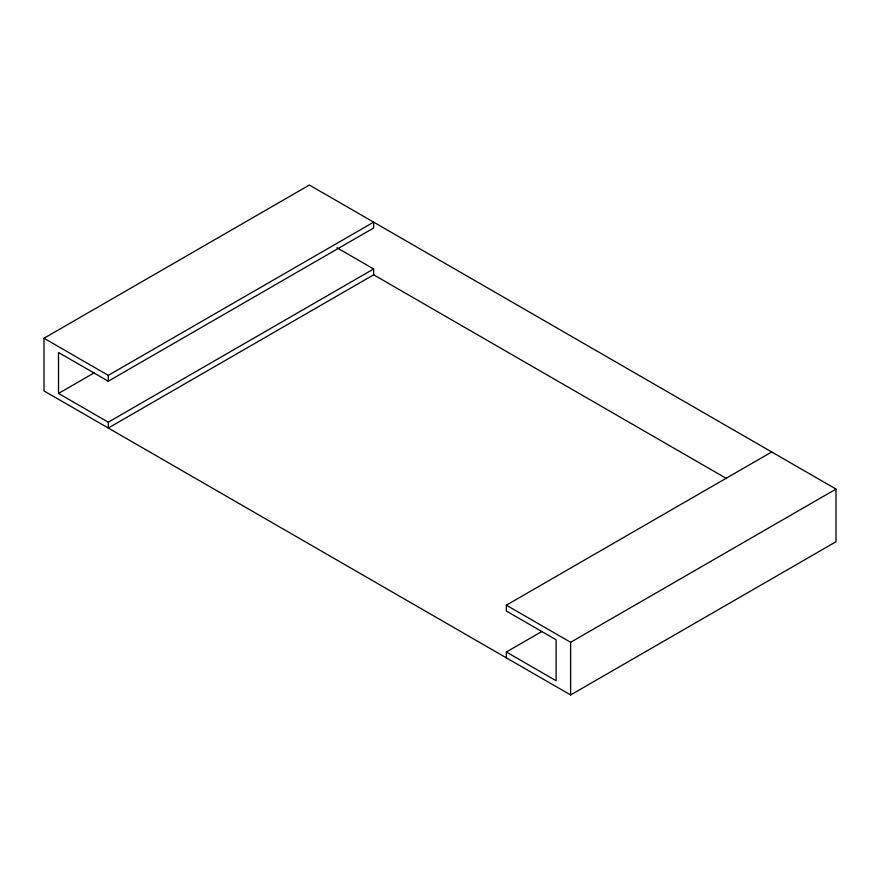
<?xml version="1.0" encoding="UTF-8"?>
<svg xmlns="http://www.w3.org/2000/svg" width="880" height="880" viewBox="0 0 880 880"><rect width="100%" height="100%" fill="white"/><g stroke="black" fill="none" stroke-linecap="round" stroke-linejoin="round"><path stroke-width="1.32" d="M44 338.25L309.386 185.042L836 489.082L836 541.75L570.614 694.958L44 390.918L44 338.25L108.273 375.364L373.659 222.145L373.659 227.997L108.273 381.216L58.509 352.484L58.509 393.448L108.273 422.18L373.659 268.961L373.659 274.813L726.572 478.566M58.509 393.448L94.215 372.834M373.659 274.813L108.273 428.032L108.273 422.18M506.341 657.855L506.341 652.003L556.105 680.735L556.105 639.771L506.341 611.039L506.341 605.187L771.727 451.968M506.341 652.003L542.047 631.389M506.341 605.187L570.614 642.29L836 489.082M336.93 247.753L373.659 268.961M570.614 642.29L570.614 694.958M108.273 375.364L108.273 381.216"/></g></svg>
